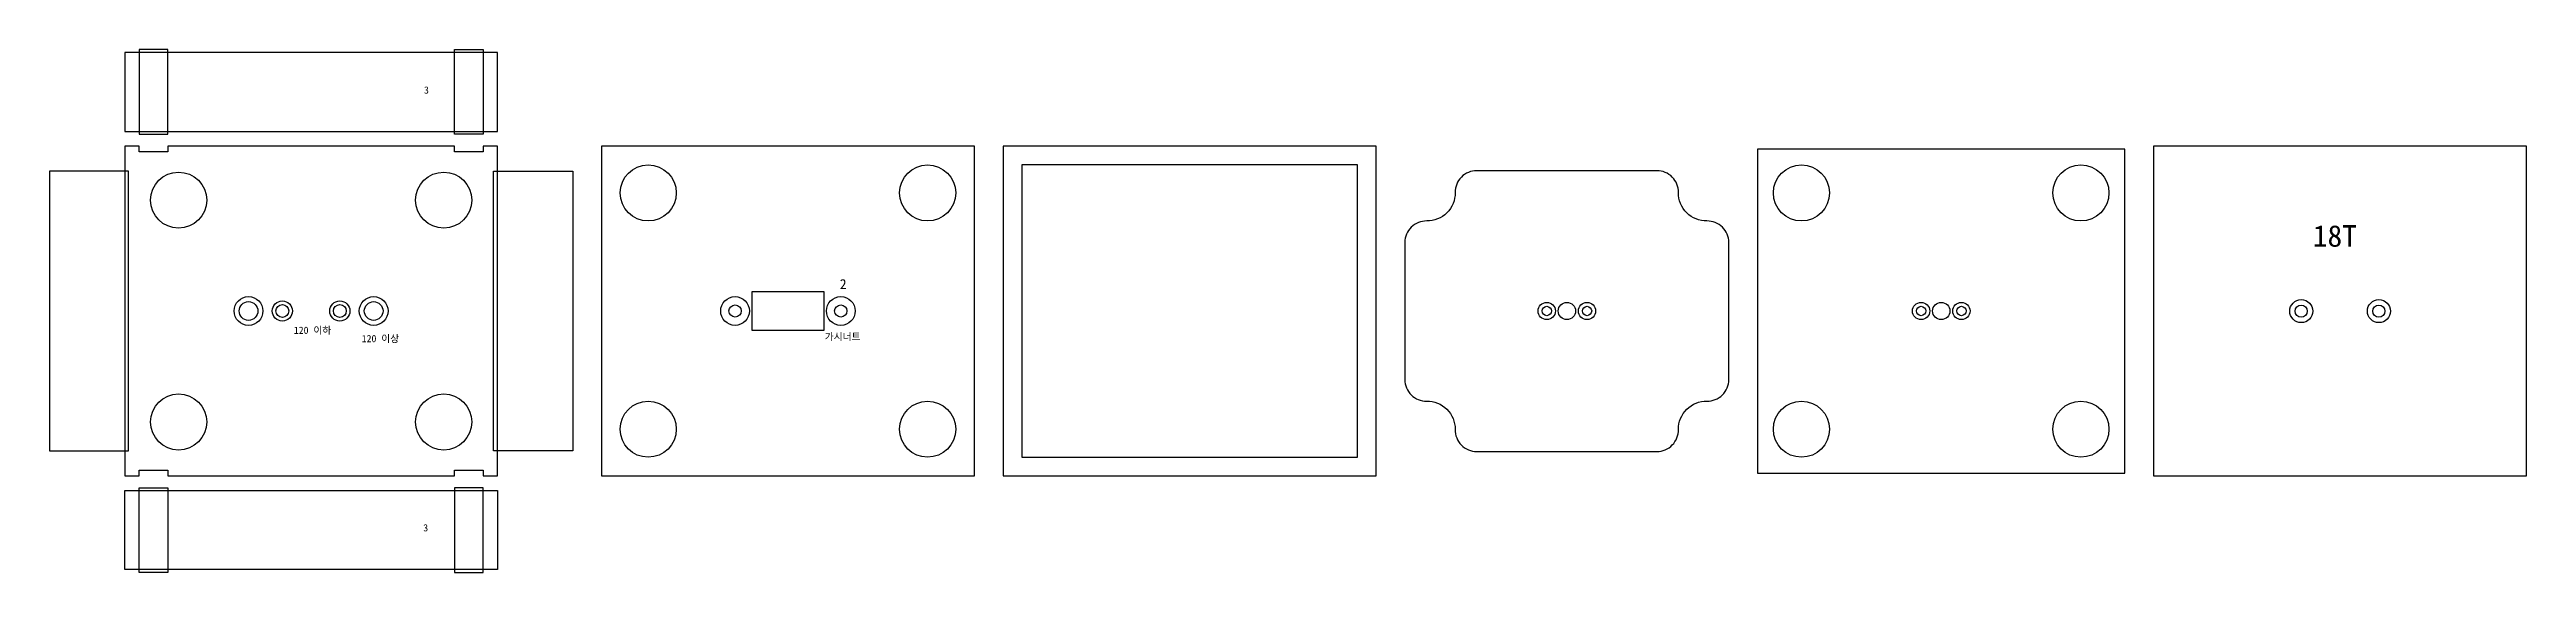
# Model space of a CAD drawing. Header units: millimetres. Extents: x 404 to 2126, y 155 to 519.
import ezdxf

# ---------------------------------------------------------------- set-up
doc = ezdxf.new("R2010")
doc.units = ezdxf.units.MM
for name, color, linetype in [('TEXT', 3, 'Continuous'), ('볼트 구멍', 7, 'Continuous'), ('치구', 7, 'Continuous')]:
    doc.layers.add(name, color=color, linetype=linetype)

msp = doc.modelspace()

# ---------------------------------------------------------------- linework, layer by layer
at = {"layer": '볼트 구멍', "color": 3}
msp.add_lwpolyline([(942.2, 323.3), (892.2, 323.3), (892.2, 350.3), (942.2, 350.3)], close=True, dxfattribs=at)
at = {"layer": '볼트 구멍', "color": 2}
for centre, radius in [((542.1, 336.8), 10), ((629.1, 336.8), 10), ((565.6, 336.8), 7), ((605.6, 336.8), 7)]:
    msp.add_circle(centre, radius, dxfattribs=at)
at = {"layer": '볼트 구멍', "color": 1}
for centre in [(880.4, 336.8), (953.9, 336.8)]:
    msp.add_circle(centre, 10, dxfattribs=at)
at = {"layer": '볼트 구멍', "color": 6}
for centre, radius in [((1969.4, 336.7), 8), ((2023.4, 336.7), 8), ((1444.8, 336.8), 6), ((1472.8, 336.8), 6), ((1705.1, 336.8), 6), ((1733.1, 336.8), 6)]:
    msp.add_circle(centre, radius, dxfattribs=at)
at = {"layer": '볼트 구멍', "color": 3}
for centre, radius in [((542.1, 336.8), 6.5), ((565.6, 336.8), 4.5), ((605.6, 336.8), 4.5), ((629.1, 336.8), 6.5), ((880.4, 336.8), 4.25), ((953.9, 336.8), 4.25), ((1444.8, 336.8), 3.25), ((1458.8, 336.8), 6), ((1472.8, 336.8), 3.25), ((1705.1, 336.8), 3.25), ((1719.1, 336.8), 6), ((1733.1, 336.8), 3.25), ((1969.4, 336.7), 4.25), ((2023.4, 336.7), 4.25)]:
    msp.add_circle(centre, radius, dxfattribs=at)
at = {"layer": '치구', "color": 1}
for points in [[(466, 459.7), (486, 459.7), (486, 518.7), (466, 518.7)], [(705.3, 459.7), (685.3, 459.7), (685.3, 518.7), (705.3, 518.7)], [(466, 213.9), (486, 213.9), (486, 154.9), (466, 154.9)], [(705.3, 213.9), (685.3, 213.9), (685.3, 154.9), (705.3, 154.9)]]:
    msp.add_lwpolyline(points, close=True, dxfattribs=at)
at = {"layer": '치구'}
for points in [[(456, 461.7), (715.3, 461.7), (715.3, 516.7), (456, 516.7)], [(456, 222.1), (466, 222.1), (466, 226.1), (486, 226.1), (486, 222.1), (685.3, 222.1), (685.3, 226.1), (705.3, 226.1), (705.3, 222.1), (715.3, 222.1), (715.3, 451.4), (705.3, 451.4), (705.3, 447.4), (685.3, 447.4), (685.3, 451.4), (486, 451.4), (486, 447.4), (466, 447.4), (466, 451.4), (456, 451.4)], [(787.5, 451.4), (787.5, 222.1), (1046.8, 222.1), (1046.8, 451.4)], [(1066.8, 451.4), (1066.8, 222.1), (1326.1, 222.1), (1326.1, 451.4)], [(1591.4, 449.4), (1591.4, 224.1), (1846.7, 224.1), (1846.7, 449.4)], [(1866.7, 451.4), (1866.7, 222.1), (2126, 222.1), (2126, 451.4)], [(458.7, 434), (403.7, 434), (403.7, 239.5), (458.7, 239.5)], [(712.5, 434), (767.5, 434), (767.5, 239.5), (712.5, 239.5)], [(1079.8, 438.4), (1079.8, 235.1), (1313.1, 235.1), (1313.1, 438.4)], [(456, 211.9), (715.3, 211.9), (715.3, 156.9), (456, 156.9)]]:
    msp.add_lwpolyline(points, close=True, dxfattribs=at)
msp.add_lwpolyline([(1346.1, 289.1, 0.418465), (1361.3, 274.1, -0.422729), (1381.1, 254.4, 0.418465), (1396.1, 239.1), (1521.4, 239.1, 0.418465), (1536.4, 254.4, -0.422729), (1556.2, 274.1, 0.418465), (1571.4, 289.1), (1571.4, 384.5, 0.418465), (1556.2, 399.4, -0.422729), (1536.4, 419.2, 0.418465), (1521.4, 434.4), (1396.1, 434.4, 0.418465), (1381.1, 419.2, -0.422729), (1361.3, 399.4, 0.418465), (1346.1, 384.5)], format="xyb", close=True, dxfattribs=at)
for centre in [(493.5, 413.9), (677.8, 413.9), (820, 418.9), (1014.3, 418.9), (1621.9, 418.9), (1816.2, 418.9), (493.5, 259.6), (677.8, 259.6), (820, 254.6), (1014.3, 254.6), (1621.9, 254.6), (1816.2, 254.6)]:
    msp.add_circle(centre, 19.5, dxfattribs=at)

# ---------------------------------------------------------------- texts
at = {"layer": 'TEXT', "color": 1}
for s, height, p in [('3', 5, (664.1, 488)), ('18T', 15, (1977.5, 381.5)), ('3', 5, (663.6, 183.5))]:
    msp.add_text(s, height=height, dxfattribs=at).set_placement(p)
at = {"layer": '볼트 구멍', "color": 1}
for s, height, p in [('2', 7, (953.2, 352)), ('120 이하', 5, (573.6, 320.9)), ('가시너트', 5, (942.8, 316.5))]:
    msp.add_text(s, height=height, dxfattribs=at).set_placement(p)
at = {"layer": '볼트 구멍', "color": 6}
msp.add_text('120 이상', height=5, dxfattribs=at).set_placement((620.8, 315.1))

doc.saveas('drawing.dxf')
